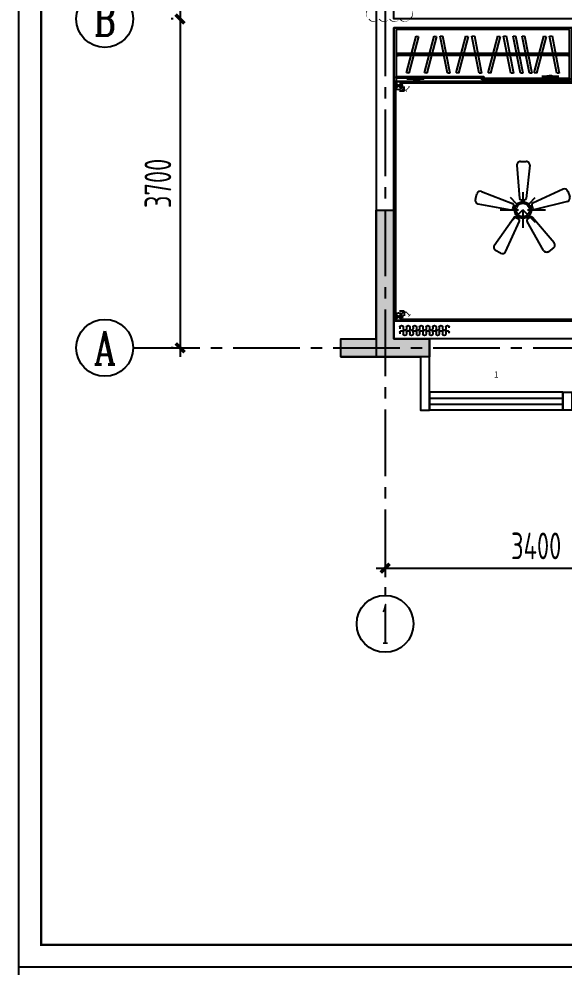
# Model space of a CAD drawing. Header units: millimetres. Extents: x -133666 to 880576, y -269375 to 86941.
# Drawn here: x 22354 to 28488, y -161461 to -150793 of the extents above; entities that cross this region are included whole.
import ezdxf
from ezdxf.enums import TextEntityAlignment as Align

# ---------------------------------------------------------------- set-up
doc = ezdxf.new("R2010")
doc.units = ezdxf.units.MM
doc.header["$LTSCALE"] = 1000
for name, pattern in [('CENTER', [50.8, 31.75, -6.35, 6.35, -6.35]), ('CENTER2', [1.125, 0.75, -0.125, 0.125, -0.125]), ('DASH', [0.35, 0.25, -0.1]), ('DASHED', [19.05, 12.7, -6.35])]:
    doc.linetypes.add(name, pattern=pattern)
doc.layers.get('0').update_dxf_attribs({"linetype": 'CONTINUOUS'})
doc.layers.get('Defpoints').update_dxf_attribs({"color": 6, "linetype": 'CONTINUOUS'})
for name, color, linetype in [('6#轴网(1-4)20181120$0$11 12 17 18 19 20 21 22-ZW$0$AXIS_轴号_A', 8, 'CONTINUOUS'), ('6#轴网(1-4)20181120$0$11 12 17 18 19 20 21 22-ZW$0$AXIS_轴文_A', 8, 'CONTINUOUS'), ('6#轴网(1-4)20181120$0$AXIS_TEXT', 8, 'CONTINUOUS'), ('A-FUR', 8, 'CONTINUOUS'), ('A-看线', 105, 'CONTINUOUS'), ('AXIS', 253, 'CENTER'), ('BORDER', 7, 'CONTINUOUS'), ('C-顶面灯具、灯带', 22, 'CONTINUOUS'), ('C-顶面造型线', 32, 'CONTINUOUS'), ('DIM', 3, 'CONTINUOUS'), ('P-窗帘', 146, 'CONTINUOUS'), ('PUB_HATCH', 8, 'CONTINUOUS'), ('WALL', 2, 'CONTINUOUS'), ('WINDOW', 4, 'CONTINUOUS'), ('ZZ001-PC 轮廓', 30, 'CONTINUOUS'), ('剪力墙', 6, 'CONTINUOUS')]:
    doc.layers.add(name, color=color, linetype=linetype)
doc.layers.add('S-ANNO-REVS', color=1, linetype='CONTINUOUS', true_color=0xff0000, plot=False)
doc.styles.add('6#轴网(1-4)20181120$0$11 12 17 18 19 20 21 22-ZW$0$_TCH_AXIS', font='COMPLEX', dxfattribs={"bigfont": 'GBCBIG'})
doc.styles.add('6#轴网(1-4)20181120$0$COMPLEX', font='COMPLEX')
doc.styles.add('WORD-2', font='simhei.ttf')
doc.styles.add('ZZ', font='tssdeng.shx', dxfattribs={"width": 0.7, "bigfont": 'tssdchn.shx'})
doc.dimstyles.new('TSSD_100_100', dxfattribs={"dimtxt": 300, "dimasz": 100, "dimexe": 100, "dimexo": 250, "dimgap": 100, "dimtad": 1, "dimdec": 0, "dimzin": 0, "dimdsep": 46, "dimtxsty": 'ZZ', "dimblk": 'ARCHTICK', "dimcen": 0, "dimdle": 100, "dimclrd": 256, "dimclrt": 7, "dimadec": 0, "dimazin": 0, "dimtfac": 1, "dimtdec": 0, "dimtix": 1, "dimtmove": 2, "dimatfit": 3, "dimfxl": 0, "dimtolj": 1, "dimtzin": 0, "dimarcsym": 0})

# ---------------------------------------------------------------- blocks, each defined once
blk = doc.blocks.new('6#轴网(1-4)20181120$0$_AXISO')
at = {"color": 8}
blk.add_circle((0, 0), 0.5, dxfattribs=at)
at = {"layer": '6#轴网(1-4)20181120$0$AXIS_TEXT', "color": 8, "style": '6#轴网(1-4)20181120$0$COMPLEX', "width": 1.041667}
blk.add_attdef('A', text='', height=0.56, dxfattribs=at).set_placement((-0.25, -0.28), (0.25, -0.28), align=Align.FIT)
blk = doc.blocks.new('_ArchTick')
at = {"color": 0, "linetype": 'ByBlock', "const_width": 0.4}
blk.add_lwpolyline([(-0.5, -0.5), (0.5, 0.5)], dxfattribs=at)
blk = doc.blocks.new('*D342')
at = {"layer": 'Defpoints', "color": 0}
for p in [(3400, -1600), (0, -1725), (3400, -2379)]:
    blk.add_point(p, dxfattribs=at)
at = {"layer": 'DIM', "color": 0, "lineweight": -2}
for p, q in [((3400, -1850), (3400, -2479)), ((0, -1975), (0, -2479))]:
    blk.add_line(p, q, dxfattribs=at)
at = {"layer": 'DIM', "lineweight": -2}
blk.add_line((-100, -2379), (3500, -2379), dxfattribs=at)
at = {"layer": 'DIM', "lineweight": -2, "xscale": 100, "yscale": 100, "zscale": 100, "rotation": 180}
blk.add_blockref('_ArchTick', (0, -2379), dxfattribs=at)
at = {"layer": 'DIM', "lineweight": -2, "xscale": 100, "yscale": 100, "zscale": 100}
blk.add_blockref('_ArchTick', (3400, -2379), dxfattribs=at)
at = {"layer": 'DIM', "color": 7, "insert": (1700, -2129), "char_height": 300, "attachment_point": 5, "style": 'ZZ'}
blk.add_mtext('\\A1;3400', dxfattribs=at)
blk = doc.blocks.new('*D344')
at = {"layer": 'Defpoints', "color": 0}
for p in [(-2135, 5800), (-2307, 3800), (-2135, 3800)]:
    blk.add_point(p, dxfattribs=at)
at = {"layer": 'DIM', "lineweight": -2}
blk.add_line((-2307, 5900), (-2307, 3700), dxfattribs=at)
at = {"layer": 'DIM', "color": 0, "lineweight": -2}
for p, q in [((-2385, 5800), (-2407, 5800)), ((-2385, 3800), (-2407, 3800))]:
    blk.add_line(p, q, dxfattribs=at)
at = {"layer": 'DIM', "lineweight": -2, "xscale": 100, "yscale": 100, "zscale": 100}
for p, rotation in [((-2307, 5800), 90), ((-2307, 3800), 270)]:
    blk.add_blockref('_ArchTick', p, dxfattribs=dict(at, rotation=rotation))
at = {"layer": 'DIM', "color": 7, "insert": (-2557, 4800), "char_height": 300, "attachment_point": 5, "rotation": 90, "style": 'ZZ'}
blk.add_mtext('\\A1;2000', dxfattribs=at)
blk = doc.blocks.new('*D345')
at = {"layer": 'Defpoints', "color": 0}
for p in [(-2135, 3800), (-2307, 100), (-2135, 100)]:
    blk.add_point(p, dxfattribs=at)
at = {"layer": 'DIM', "lineweight": -2}
blk.add_line((-2307, 3900), (-2307, 0), dxfattribs=at)
at = {"layer": 'DIM', "color": 0, "lineweight": -2}
for p, q in [((-2385, 3800), (-2407, 3800)), ((-2385, 100), (-2407, 100))]:
    blk.add_line(p, q, dxfattribs=at)
at = {"layer": 'DIM', "lineweight": -2, "xscale": 100, "yscale": 100, "zscale": 100}
for p, rotation in [((-2307, 3800), 90), ((-2307, 100), 270)]:
    blk.add_blockref('_ArchTick', p, dxfattribs=dict(at, rotation=rotation))
at = {"layer": 'DIM', "color": 7, "insert": (-2557, 1950), "char_height": 300, "attachment_point": 5, "rotation": 90, "style": 'ZZ'}
blk.add_mtext('\\A1;3700', dxfattribs=at)
blk = doc.blocks.new('B20190319225928')
at = {"layer": 'BORDER'}
blk.add_lwpolyline([(0, 0), (0, 29700), (42000, 29700), (42000, 0)], close=True, dxfattribs=at)
at = {"layer": 'BORDER', "const_width": 50}
blk.add_lwpolyline([(2500, 500), (2500, 29200), (41500, 29200), (41500, 500)], close=True, dxfattribs=at)
blk = doc.blocks.new('dfdjjfg')
at = {"layer": 'C-顶面灯具、灯带'}
for p, q in [((102369, -78605, 0), (102391, -78566, 0)), ((102754, -78918, 0), (102377, -78638, 0)), ((102848, -78761, 0), (102424, -78556, 0)), ((102866, -78831, 0), (102825, -78901, 0))]:
    blk.add_line(p, q, dxfattribs=at)
at = {"layer": 'C-顶面灯具、灯带', "elevation": 0}
blk.add_lwpolyline([(102355, -78584), (102366, -78564), (102386, -78576), (102374, -78595)], close=True, dxfattribs=at)
at = {"layer": 'C-顶面灯具、灯带'}
for centre, radius, start, end in [((102391, -78617, 0), 25, 150, 236.4665), ((102413, -78579, 0), 25, 63.5335, 150), ((102824, -78805, 0), 49.9, 327.8045, 61.338), ((102782, -78876, 0), 49.9, 236.4665, 330)]:
    blk.add_arc(centre, radius, start, end, dxfattribs=at)
blk = doc.blocks.new('dfdfhhfqqe')
at = {"layer": 'C-顶面灯具、灯带', "color": 251, "linetype": 'DASHED', "ltscale": 0.02}
for p, q in [((102272, -78770, 0), (102272, -78271, 0)), ((102090, -78696, 0), (102443, -78343, 0)), ((102445, -78696, 0), (102092, -78343, 0)), ((102586, -78520, 0), (101949, -78520, 0))]:
    blk.add_line(p, q, dxfattribs=at)
at = {"layer": 'C-顶面灯具、灯带'}
blk.add_circle((102268, -78520, 0), 117, dxfattribs=at)
at = {"layer": 'C-顶面灯具、灯带', "color": 251}
blk.add_circle((102268, -78520, 0), 94.6, dxfattribs=at)
at = {"layer": 'C-顶面灯具、灯带'}
for p, rotation in [((86130, -206431), 120.3263484312801), ((-23344, -107555), 50.53026438440089), ((221725, -127012), 195.4205350051824), ((178115, 25732), 271.4733682363907), ((40129, 34441), 336.3318596501865)]:
    blk.add_blockref('dfdjjfg', p, dxfattribs=dict(at, rotation=rotation))
blk = doc.blocks.new('u5g')
at = {"color": 8, "linetype": 'DASH', "ltscale": 20}
for p, q in [((20, -300), (30, -300)), ((20, -350), (30, -350)), ((30, -300), (30, -350)), ((1695, -312.5), (30, -312.5)), ((1695, -337.5), (30, -337.5)), ((1705, -300), (1695, -300)), ((1695, -300), (1695, -350)), ((1705, -350), (1695, -350))]:
    blk.add_line(p, q, dxfattribs=at)
at = {"color": 8, "ltscale": 20}
for p, q in [((124.9, -623), (290.1, -623)), ((290.1, -623), (195, -641.9)), ((195, -641.9), (195, -623)), ((1434.9, -595), (1530, -576.1)), ((1600.1, -595), (1434.9, -595)), ((1530, -576.1), (1530, -595))]:
    blk.add_line(p, q, dxfattribs=at)
at = {"linetype": 'DASH', "ltscale": 20}
for points in [[(1725, 0), (0, 0), (0, -650), (1725, -650)], [(20, -595), (872.5, -595), (872.5, -615), (20, -615)], [(852.5, -615), (1705, -615), (1705, -635), (852.5, -635)]]:
    blk.add_lwpolyline(points, close=True, dxfattribs=at)
blk.add_lwpolyline([(1705, -650), (1705, -20), (20, -20), (20, -650)], dxfattribs=at)
at = {"color": 8, "linetype": 'DASH', "ltscale": 20}
for points in [[(120.6, -547.7), (214.1, -99.8), (237.1, -104.6), (143.5, -552.5)], [(297.3, -547.7), (390.9, -99.8), (413.8, -104.6), (320.3, -552.5)], [(518.6, -554.1), (447.8, -102.1), (471, -98.4), (541.8, -550.4)], [(604.7, -547.7), (698.2, -99.8), (721.2, -104.6), (627.7, -552.5)], [(827.7, -554.1), (756.9, -102.1), (780.1, -98.4), (850.9, -550.4)], [(913.8, -547.7), (1007.3, -99.8), (1030.3, -104.6), (936.8, -552.5)], [(1135.1, -554.1), (1064.3, -102.1), (1087.5, -98.4), (1158.3, -550.4)], [(1228.3, -554.1), (1157.5, -102.1), (1180.7, -98.4), (1251.5, -550.4)], [(1313.9, -554.1), (1243.1, -102.1), (1266.3, -98.4), (1337.1, -550.4)], [(1360, -547.7), (1453.5, -99.8), (1476.5, -104.6), (1383, -552.5)], [(1581.2, -554.1), (1510.4, -102.1), (1533.7, -98.4), (1604.4, -550.4)]]:
    blk.add_lwpolyline(points, close=True, dxfattribs=at)
blk = doc.blocks.new('$TCHSYS$WIN2D')
for p, q in [((-0.5, 0.5), (0.5, 0.5)), ((-0.5, 0.5), (-0.5, -0.5)), ((0.5, 0.5), (0.5, -0.5)), ((0.5, 0.1667), (-0.5, 0.1667)), ((0.5, -0.1667), (-0.5, -0.1667)), ((-0.5, -0.5), (0.5, -0.5))]:
    blk.add_line(p, q)
blk = doc.blocks.new('*U201')
at = {"color": 250}
blk.add_wipeout([(28.1, -28.5), (29.8, -26.7), (31.5, -24.7), (33, -22.7), (34.3, -20.6), (35.5, -18.4), (36.6, -16.1), (37.6, -13.8), (38.4, -11.4), (39, -9), (39.5, -6.5), (39.8, -4), (40, -1.5), (40, 1), (39.9, 3.5), (39.6, 6), (39.1, 8.5), (38.5, 10.9), (37.7, 13.3), (36.8, 15.7), (35.8, 17.9), (34.6, 20.1), (33.2, 22.3), (31.8, 24.3), (30.2, 26.3), (28.5, 28.1), (26.7, 29.8), (24.7, 31.5), (22.7, 33), (20.6, 34.3), (18.4, 35.5), (16.1, 36.6), (13.8, 37.6), (11.4, 38.4), (9, 39), (6.5, 39.5), (4, 39.8), (1.5, 40), (-1, 40), (-3.5, 39.9), (-6, 39.6), (-8.5, 39.1), (-10.9, 38.5), (-13.3, 37.7), (-15.7, 36.8), (-17.9, 35.8), (-20.1, 34.6), (-22.3, 33.2), (-24.3, 31.8), (-26.3, 30.2), (-28.1, 28.5), (-29.8, 26.7), (-31.5, 24.7), (-33, 22.7), (-34.3, 20.6), (-35.5, 18.4), (-36.6, 16.1), (-37.6, 13.8), (-38.4, 11.4), (-39, 9), (-39.5, 6.5), (-39.8, 4), (-40, 1.5), (-40, -1), (-39.9, -3.5), (-39.6, -6), (-39.1, -8.5), (-38.5, -10.9), (-37.7, -13.3), (-36.8, -15.7), (-35.8, -17.9), (-34.6, -20.1), (-33.2, -22.3), (-31.8, -24.3), (-30.2, -26.3), (-28.5, -28.1), (-26.7, -29.8), (-24.7, -31.5), (-22.7, -33), (-20.6, -34.3), (-18.4, -35.5), (-16.1, -36.6), (-13.8, -37.6), (-11.4, -38.4), (-9, -39), (-6.5, -39.5), (-4, -39.8), (-1.5, -40), (1, -40), (3.5, -39.9), (6, -39.6), (8.5, -39.1), (10.9, -38.5), (13.3, -37.7), (15.7, -36.8), (17.9, -35.8), (20.1, -34.6), (22.3, -33.2), (24.3, -31.8), (26.3, -30.2)], dxfattribs=at)
h = blk.add_hatch(color=250)
edge = h.paths.add_edge_path()
edge.add_arc((0, 0), 40, 90, 180)
edge.add_line((-40, 0), (0, 0))
edge.add_line((0, 0), (0, 40))
edge = h.paths.add_edge_path()
edge.add_arc((0, 0), 40, 270, 360)
edge.add_line((40, 0), (0, 0))
edge.add_line((0, 0), (0, -40))
at = {"color": 251}
for p, q in [((-64, 0), (80, 0)), ((-40, 0), (40, 0)), ((0, -64), (0, 64)), ((0, 40), (0, -40)), ((80, 0), (46.4, 33.6)), ((80, 0), (46.4, -33.6))]:
    blk.add_line(p, q, dxfattribs=at)
blk.add_circle((0, 0), 40)
at = {"style": 'WORD-2'}
blk.add_attdef('1', (19.6, -92.8), '', height=60, dxfattribs=at)
blk = doc.blocks.new('B14-1')
for p, q in [((-933, 124), (-933, 148)), ((-837, 148), (-837, 100)), ((-741, 148), (-741, 100)), ((-645, 148), (-645, 100)), ((-549, 148), (-549, 100)), ((-453, 148), (-453, 100)), ((-357, 148), (-357, 100)), ((-261, 148), (-261, 100)), ((-165, 148), (-165, 100)), ((-69, 148), (-69, 100)), ((27, 148), (27, 100)), ((123, 148), (123, 100)), ((219, 148), (219, 100)), ((315, 148), (315, 100)), ((411, 148), (411, 100)), ((507, 148), (507, 100))]:
    blk.add_line(p, q)
blk.add_lwpolyline([(-933, 124, 0, 0, 0), (-1137, 124, 90, 0, 0), (-1245, 124, 0, 0, 0)], format="xyseb")
for centre, start, end in [((-885, 148), 360, 180.0002), ((-789, 100), 180, 360), ((-693, 148), 360, 180.0002), ((-597, 100), 180, 360), ((-501, 148), 360, 180.0002), ((-405, 100), 180, 360), ((-309, 148), 360, 180.0002), ((-213, 100), 180, 360), ((-117, 148), 360, 180.0002), ((-21, 100), 180, 0), ((75, 148), 0, 180.0002), ((171, 100), 180, 0), ((267, 148), 0, 180.0002), ((363, 100), 180, 0), ((459, 148), 0, 180.0002)]:
    blk.add_arc(centre, 48, start, end)
blk = doc.blocks.new('嵌入式筒灯')
at = {"color": 250}
blk.add_wipeout([(42.2, -42.7), (44.8, -40), (47.2, -37.1), (49.4, -34.1), (51.5, -30.9), (53.3, -27.6), (54.9, -24.2), (56.3, -20.7), (57.5, -17.1), (58.5, -13.5), (59.2, -9.8), (59.7, -6), (60, -2.3), (60, 1.5), (59.8, 5.3), (59.4, 9), (58.7, 12.7), (57.8, 16.4), (56.6, 20), (55.2, 23.5), (53.7, 26.9), (51.9, 30.2), (49.9, 33.4), (47.7, 36.5), (45.3, 39.4), (42.7, 42.2), (40, 44.8), (37.1, 47.2), (34.1, 49.4), (30.9, 51.5), (27.6, 53.3), (24.2, 54.9), (20.7, 56.3), (17.1, 57.5), (13.5, 58.5), (9.8, 59.2), (6, 59.7), (2.3, 60), (-1.5, 60), (-5.3, 59.8), (-9, 59.4), (-12.7, 58.7), (-16.4, 57.8), (-20, 56.6), (-23.5, 55.2), (-26.9, 53.7), (-30.2, 51.9), (-33.4, 49.9), (-36.5, 47.7), (-39.4, 45.3), (-42.2, 42.7), (-44.8, 40), (-47.2, 37.1), (-49.4, 34.1), (-51.5, 30.9), (-53.3, 27.6), (-54.9, 24.2), (-56.3, 20.7), (-57.5, 17.1), (-58.5, 13.5), (-59.2, 9.8), (-59.7, 6), (-60, 2.3), (-60, -1.5), (-59.8, -5.3), (-59.4, -9), (-58.7, -12.7), (-57.8, -16.4), (-56.6, -20), (-55.2, -23.5), (-53.7, -26.9), (-51.9, -30.2), (-49.9, -33.4), (-47.7, -36.5), (-45.3, -39.4), (-42.7, -42.2), (-40, -44.8), (-37.1, -47.2), (-34.1, -49.4), (-30.9, -51.5), (-27.6, -53.3), (-24.2, -54.9), (-20.7, -56.3), (-17.1, -57.5), (-13.5, -58.5), (-9.8, -59.2), (-6, -59.7), (-2.3, -60), (1.5, -60), (5.3, -59.8), (9, -59.4), (12.7, -58.7), (16.4, -57.8), (20, -56.6), (23.5, -55.2), (26.9, -53.7), (30.2, -51.9), (33.4, -49.9), (36.5, -47.7), (39.4, -45.3)], dxfattribs=at)
at = {"color": 251, "style": 'WORD-2'}
blk.add_attdef('1', text='', height=64, dxfattribs=at).set_placement((0, 0), align=Align.MIDDLE)
blk = doc.blocks.new('B20190310213323')
at = {"layer": 'PUB_HATCH'}
blk.add_hatch(color=256, dxfattribs=at).paths.add_polyline_path([(-400, 0), (-400, 200), (0, 200), (0, 1650), (200, 1650), (200, 200), (600, 200), (600, 0)])
at = {"layer": 'A-看线'}
blk.add_lwpolyline([(2500, 200), (600, 200)], dxfattribs=at)
at = {"layer": 'WALL'}
blk.add_lwpolyline([(600, -400), (600, 200), (200, 200), (200, 3700), (2450, 3700), (2450, 3800), (2400, 3800), (2400, 3900), (2300, 3900), (2300, 3800), (200, 3800), (200, 6500), (0, 6500), (0, 0), (500, 0), (500, -600), (600, -600), (600, -400)], dxfattribs=at)
blk.add_lwpolyline([(2100, -400), (2200, -400), (2200, -600), (2100, -600)], close=True, dxfattribs=at)
at = {"layer": '剪力墙', "elevation": 0}
blk.add_lwpolyline([(-400, 0), (-400, 200), (0, 200), (0, 1650), (200, 1650), (200, 200), (600, 200), (600, 0), (-400, 0), (200, 0)], dxfattribs=at)
at = {"layer": 'WINDOW', "xscale": -1500, "yscale": 200, "zscale": 1500}
blk.add_blockref('$TCHSYS$WIN2D', (1350, -500), dxfattribs=at)
blk = doc.blocks.new('B20190222125856')
at = {"layer": 'AXIS', "linetype": 'CENTER2'}
for p, q in [((0, 11781), (0, -2685.7)), ((-2834.7, 100), (9118.1, 100))]:
    blk.add_line(p, q, dxfattribs=at)
at = {"layer": '6#轴网(1-4)20181120$0$11 12 17 18 19 20 21 22-ZW$0$AXIS_轴号_A', "color": 6}
ref = blk.add_blockref('6#轴网(1-4)20181120$0$_AXISO', (-3154.7, 3800), dxfattribs=dict(at, xscale=640, yscale=640, zscale=640))
ref.add_attrib('A', 'B', dxfattribs={"layer": '6#轴网(1-4)20181120$0$11 12 17 18 19 20 21 22-ZW$0$AXIS_轴文_A', "height": 372.8, "style": '6#轴网(1-4)20181120$0$11 12 17 18 19 20 21 22-ZW$0$_TCH_AXIS', "width": 0.823529}).set_placement((-3278.9, 3613.6), (-3030.4, 3613.6), align=Align.FIT)
ref = blk.add_blockref('6#轴网(1-4)20181120$0$_AXISO', (-3154.7, 100), dxfattribs=dict(at, xscale=640, yscale=640, zscale=640))
ref.add_attrib('A', 'A', dxfattribs={"layer": '6#轴网(1-4)20181120$0$11 12 17 18 19 20 21 22-ZW$0$AXIS_轴文_A', "height": 372.8, "style": '6#轴网(1-4)20181120$0$11 12 17 18 19 20 21 22-ZW$0$_TCH_AXIS', "width": 0.777778}).set_placement((-3278.9, -86.4), (-3030.4, -86.4), align=Align.FIT)
at = {"layer": '6#轴网(1-4)20181120$0$11 12 17 18 19 20 21 22-ZW$0$AXIS_轴号_A'}
ref = blk.add_blockref('6#轴网(1-4)20181120$0$_AXISO', (0, -3005.7), dxfattribs=dict(at, xscale=640, yscale=640, zscale=640))
ref.add_attrib('A', '1', dxfattribs={"layer": '6#轴网(1-4)20181120$0$11 12 17 18 19 20 21 22-ZW$0$AXIS_轴文_A', "height": 435.8, "style": '6#轴网(1-4)20181120$0$11 12 17 18 19 20 21 22-ZW$0$_TCH_AXIS', "width": 0.555556}).set_placement((-51.9, -3223.6), (51.9, -3223.6), align=Align.FIT)
at = {"layer": 'DIM'}
for base, p1, p2, picture, middle in [((-2307.2, 3800), (-2134.7, 5800), (-2134.7, 3800), '*D344', (-2557.2, 4800)), ((-2307.2, 100), (-2134.7, 3800), (-2134.7, 100), '*D345', (-2557.2, 1950))]:
    dim = blk.add_linear_dim(base=base, p1=p1, p2=p2, angle=90, dimstyle='TSSD_100_100', dxfattribs=at)
    dim.commit()
    dim.dimension.update_dxf_attribs({"geometry": picture, "text_midpoint": middle})
dim = blk.add_linear_dim(base=(3400, -2379.1), p1=(0, -1724.9), p2=(3400, -1600), dimstyle='TSSD_100_100', dxfattribs=at)
dim.commit()
dim.dimension.update_dxf_attribs({"geometry": '*D342', "text_midpoint": (1700, -2129.1)})

msp = doc.modelspace()

# ---------------------------------------------------------------- linework, layer by layer
at = {"layer": 'A-看线'}
for points in [[(28474, -154193.3), (26974, -154193.3)], [(28474, -154393.3), (26974, -154393.3)]]:
    msp.add_lwpolyline(points, dxfattribs=at)
at = {"layer": 'C-顶面造型线'}
msp.add_lwpolyline([(26574, -151493.3), (29474, -151493.3), (29474, -154193.3), (26574, -154193.3)], close=True, dxfattribs=at)
at = {"layer": 'C-顶面造型线', "color": 35}
for points in [[(26584, -151503.3), (29464, -151503.3), (29464, -154183.3), (26584, -154183.3)], [(26594, -151513.3), (29454, -151513.3), (29454, -154173.3), (26594, -154173.3)]]:
    msp.add_lwpolyline(points, close=True, dxfattribs=at)
at = {"layer": 'S-ANNO-REVS'}
msp.add_lwpolyline([(26290, -150095.9, 0, 11.6, -0.5205671), (26406, -150095.9, 0, 11.6, -0.5205671), (26522, -150095.9, 0, 11.6, -0.5205671), (26638, -150095.9, 0, 11.6, -0.5205671), (26754, -150095.9, 0, 11.6, -0.5205671), (26754, -150211.9, 0, 11.6, -0.5205671), (26754, -150327.9, 0, 11.6, -0.5205671), (26754, -150443.9, 0, 11.6, -0.5205671), (26754, -150559.9, 0, 11.6, -0.5205671), (26754, -150675.9, 0, 11.6, -0.5205671), (26754, -150792, 0, 11.6, -0.5205671), (26639.3, -150793.3, 0, 11.6, -0.5205671), (26523.3, -150793.3, 0, 11.6, -0.5205671), (26407.3, -150793.3, 0, 11.6, -0.5205671), (26291.3, -150793.3, 0, 11.6, -0.5205671), (26290, -150678.7, 0, 11.6, -0.5205671), (26290, -150562.7, 0, 11.6, -0.5205671), (26290, -150446.7, 0, 11.6, -0.5205671), (26290, -150330.7, 0, 11.6, -0.5205671), (26290, -150214.7, 0, 11.6, -0.5205671)], format="xyseb", close=True, dxfattribs=at)
at = {"layer": 'ZZ001-PC 轮廓'}
msp.add_xline((22353.8, -133793.6), (0, 1), dxfattribs=at)
at = {"layer": '剪力墙', "elevation": 0}
msp.add_lwpolyline([(25974, -154593.3), (25974, -154393.3), (26374, -154393.3), (26374, -152943.3), (26574, -152943.3), (26574, -154393.3), (26974, -154393.3), (26974, -154593.3), (25974, -154593.3), (26574, -154593.3)], dxfattribs=at)

# ---------------------------------------------------------------- block references
at = {"layer": 'A-FUR', "xscale": 1.159400000236928, "yscale": 0.9231000000145286}
msp.add_blockref('u5g', (26574, -150893.3), dxfattribs=at)
at = {"layer": 'C-顶面灯具、灯带', "xscale": 0.8000000000029104, "yscale": 0.8000000000029104, "zscale": 0.8000000000029104}
msp.add_blockref('dfdfhhfqqe', (-53790.2, -90127.1, 0), dxfattribs=at)
at = {"layer": 'DIM'}
msp.add_blockref('B20190222125856', (26474, -154593.3), dxfattribs=at)
at = {"layer": 'P-窗帘', "xscale": -0.3840000000200234, "yscale": 0.3840000000200234, "zscale": 0.3840000000000001}
msp.add_blockref('B14-1', (26836, -154376.2), dxfattribs=at)
at = {"layer": 'WALL', "xscale": 0.5, "yscale": 0.5, "zscale": 0.5, "rotation": 270}
msp.add_blockref('B20190319225928', (22353.8, -140460.6), dxfattribs=at)
at = {"layer": 'WINDOW', "xscale": -1500, "yscale": 200, "zscale": 1500}
msp.add_blockref('$TCHSYS$WIN2D', (27724, -155093.3), dxfattribs=at)
msp.add_blockref('$TCHSYS$WIN2D', (27724, -155093.3), dxfattribs=at)

# ---------------------------------------------------------------- next in the draw order: block references
at = {"layer": 'C-顶面灯具、灯带'}
ref = msp.add_blockref('*U201', (26624.3, -151543.6), dxfattribs=dict(at, xscale=-1.11111111126393, yscale=1.111111111240461, zscale=1.111111111111111, rotation=134.9999999989388))
ref.add_attrib('1', '1', (26688.9, -151584.1), dxfattribs={"layer": '0', "height": 66.7, "rotation": 315, "style": 'WORD-2'})
ref = msp.add_blockref('*U201', (26624.3, -154143), dxfattribs=dict(at, xscale=1.111111111244155, yscale=1.111111111244155, zscale=1.111111111244155, rotation=45.00000000004145))
ref.add_attrib('1', '1', (26734.4, -154148.1), dxfattribs={"layer": '0', "height": 66.7, "rotation": 45, "style": 'WORD-2'})
at = {"layer": 'C-顶面灯具、灯带', "xscale": 1.111111111240461, "yscale": 1.111111111240461, "zscale": 1.111111111240461}
msp.add_blockref('嵌入式筒灯', (27724, -154793.3), dxfattribs=at).add_auto_attribs({'1': '1'})

# ---------------------------------------------------------------- next in the draw order: hatches: boundary and pattern name
at = {"layer": 'PUB_HATCH'}
msp.add_hatch(color=256, dxfattribs=at).paths.add_polyline_path([(25974, -154593.3), (25974, -154393.3), (26374, -154393.3), (26374, -152943.3), (26574, -152943.3), (26574, -154393.3), (26974, -154393.3), (26974, -154593.3)])

# ---------------------------------------------------------------- next in the draw order: linework, layer by layer
at = {"layer": '剪力墙', "elevation": 0}
msp.add_lwpolyline([(25974, -154593.3), (25974, -154393.3), (26374, -154393.3), (26374, -152943.3), (26574, -152943.3), (26574, -154393.3), (26974, -154393.3), (26974, -154593.3), (25974, -154593.3), (26574, -154593.3)], dxfattribs=at)

# ---------------------------------------------------------------- next in the draw order: block references
at = {"layer": 'P-窗帘', "xscale": -0.3840000000200234, "yscale": 0.3840000000200234, "zscale": 0.3840000000000001}
msp.add_blockref('B14-1', (26836, -154317.3), dxfattribs=at)

# ---------------------------------------------------------------- next in the draw order: block references
at = {"layer": 'WALL'}
msp.add_blockref('B20190310213323', (26374, -154593.3), dxfattribs=at)

doc.saveas('drawing.dxf')
